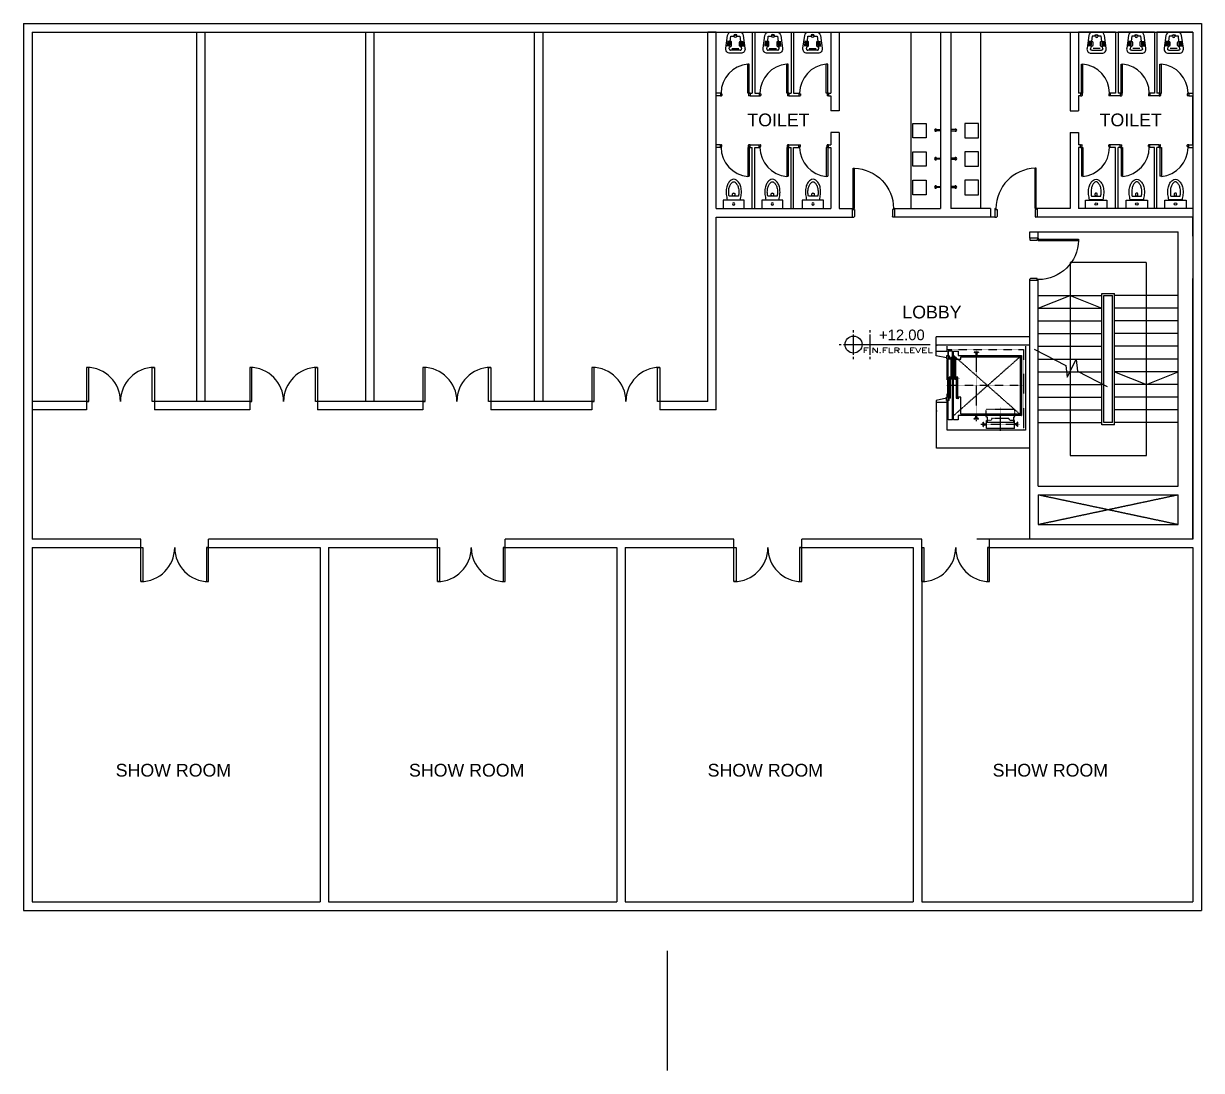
# Model space of a CAD drawing. Header units: millimetres. Extents: x 3124 to 89481, y 1963 to 26804.
# Drawn here: x 3124 to 30924, y 1963 to 26663 of the extents above; entities that cross this region are included whole.
import ezdxf

# ---------------------------------------------------------------- set-up
doc = ezdxf.new("R2010")
doc.units = ezdxf.units.MM
doc.linetypes.add('CENTER', pattern=[2, 1.25, -0.25, 0.25, -0.25])
doc.linetypes.add('HIDDEN', pattern=[0.375, 0.25, -0.125])
for name, color, linetype in [('A-DIM-TEXT', 9, 'Continuous'), ('A-door', 9, 'Continuous'), ('A-FIXTURE', 9, 'Continuous'), ('A-HID', 9, 'HIDDEN'), ('A-INDICATION', 9, 'Continuous'), ('A-LIFT', 9, 'Continuous'), ('A-LIFT HID', 9, 'HIDDEN'), ('A-STAINLESS STL', 9, 'Continuous'), ('A-WALL', 9, 'Continuous'), ('A-WINDOW', 9, 'Continuous'), ('DOOR', 9, 'Continuous'), ('FIXTURE', 9, 'Continuous'), ('INDCTN', 9, 'Continuous'), ('STAIR', 9, 'Continuous'), ('wall 1', 9, 'Continuous')]:
    doc.layers.add(name, color=color, linetype=linetype)
doc.styles.add('ARIAL', font='arial.ttf')
doc.styles.add('ROMANS', font='romans.shx')

# ---------------------------------------------------------------- blocks, each defined once
blk = doc.blocks.new('ARAB')
at = {"layer": 'FIXTURE'}
for p, q in [((0.1, 0.108), (0.215, 0.122)), ((0.215, 0.122), (0.215, 0.122)), ((0.225, 0.122), (0.225, 0.185)), ((0.245, 0.112), (0.245, 0.188)), ((0.245, 0.092), (0.315, 0.092)), ((0.265, 0.112), (0.265, 0.191)), ((0.285, 0.112), (0.285, 0.193)), ((0.305, 0.112), (0.305, 0.196)), ((0.325, 0.122), (0.325, 0.199)), ((0.345, 0.138), (0.396, 0.144)), ((0.345, 0.122), (0.345, 0.138)), ((0.43, 0.114), (0.43, -0.114)), ((0.1, -0.108), (0.1, -0.043)), ((0.215, -0.122), (0.1, -0.108)), ((0.215, -0.122), (0.215, -0.122)), ((0.225, -0.122), (0.225, -0.185)), ((0.245, -0.112), (0.245, -0.188)), ((0.265, -0.112), (0.265, -0.191)), ((0.285, -0.112), (0.285, -0.193)), ((0.305, -0.112), (0.305, -0.196)), ((0.325, -0.122), (0.325, -0.199)), ((0.345, -0.122), (0.345, -0.138)), ((0.396, -0.144), (0.345, -0.138))]:
    blk.add_line(p, q, dxfattribs=at)
blk.add_lwpolyline([(0.08, 0.186), (0.38, 0.226, -0.473285), (0.5, 0.128), (0.5, -0.128, -0.473285), (0.38, -0.226), (0.08, -0.186, -0.357511), (0, -0.088), (0, 0.088, -0.357511)], format="xyb", close=True, dxfattribs=at)
blk.add_lwpolyline([(0.1, 0.043), (0.1, 0.108)], dxfattribs=at)
blk.add_lwpolyline([(0.345, -0.122, 0.414214), (0.315, -0.092), (0.245, -0.092, 0.414214), (0.215, -0.122)], format="xyb", dxfattribs=at)
blk.add_circle((0.1, 0), 0.0273, dxfattribs=at)
for centre, radius, start, end in [((0.1, 0), 0.0429, 90, 270), ((0.245, 0.122), 0.03, 180, 270), ((0.315, 0.122), 0.03, 270, 0), ((-0.184, 0), 0.576, 351.6636, 8.3364), ((0.4, 0.114), 0.03, 360, 96.9112), ((0.4, -0.114), 0.03, 263.0888, 360)]:
    blk.add_arc(centre, radius, start, end, dxfattribs=at)
blk = doc.blocks.new('WC')
at = {"layer": 'FIXTURE'}
for p, q in [((0.147, -0.2), (-0.142, -0.2)), ((-0.142, -0.21), (0.147, -0.21)), ((0.112, -0.294), (-0.107, -0.294))]:
    blk.add_line(p, q, dxfattribs=at)
for points in [[(-0.142, -0.21), (-0.142, -0.2), (-0.251, -0.2), (-0.251, 0), (0.251, 0), (0.251, -0.2), (0.147, -0.2), (0.147, -0.21), (0.159, -0.21, -0.049489), (0.168, -0.27, -0.060974), (0.182, -0.39, -0.060974), (0.168, -0.51, -0.074343), (0.13, -0.602, -0.106943), (0.066, -0.67, -0.152216), (0.002, -0.69, -0.152216), (-0.061, -0.67, -0.106943), (-0.125, -0.602, -0.074343), (-0.163, -0.51, -0.060974), (-0.178, -0.39, -0.060974), (-0.163, -0.27, -0.049489), (-0.154, -0.21)], [(0.002, -0.294, 0.123282), (-0.008, -0.297, 0.105543), (-0.018, -0.305, 0.087415), (-0.024, -0.316, 0.077845), (-0.026, -0.331, 0.077845), (-0.024, -0.346, 0.087415), (-0.018, -0.357, 0.105543), (-0.008, -0.365, 0.123282), (0.002, -0.368, 0.123282), (0.013, -0.365, 0.105543), (0.023, -0.357, 0.087415), (0.029, -0.346, 0.077845), (0.031, -0.331, 0.077845), (0.029, -0.316, 0.087415), (0.023, -0.305, 0.105543), (0.013, -0.297, 0.123282)]]:
    blk.add_lwpolyline(points, format="xyb", close=True, dxfattribs=at)
blk.add_lwpolyline([(-0.107, -0.294, 0.055259), (-0.118, -0.39, 0.060974), (-0.105, -0.496, 0.074343), (-0.073, -0.571, 0.106943), (-0.027, -0.621, 0.152216), (0.002, -0.63, 0.152216), (0.032, -0.621, 0.106943), (0.078, -0.571, 0.074343), (0.109, -0.496, 0.060974), (0.122, -0.39, 0.055259), (0.112, -0.294, 0.018936)], format="xyb", dxfattribs=at)
blk.add_circle((0, -0.108), 0.0295, dxfattribs=at)
blk = doc.blocks.new('D100-20')
at = {"layer": 'DOOR'}
for p, q in [((-0.05, 0), (-0.05, 0.95)), ((-0.025, 0.95), (-0.05, 0.95)), ((-0.025, 0), (-0.025, 0.95)), ((-1, 0), (-0.975, 0)), ((-1, 0), (-1, -0.2)), ((-0.975, 0), (-0.975, -0.025)), ((-0.025, 0), (-0.05, 0)), ((0, 0), (-0.025, 0)), ((-0.025, 0), (-0.025, -0.025)), ((0, 0), (0, -0.2)), ((-1, -0.2), (-0.963, -0.2)), ((-0.975, -0.025), (-0.95, -0.025)), ((-0.95, -0.025), (-0.95, -0.187)), ((-0.025, -0.025), (-0.05, -0.025)), ((-0.05, -0.025), (-0.05, -0.187)), ((0, -0.2), (-0.038, -0.2))]:
    blk.add_line(p, q, dxfattribs=at)
for centre, radius, start, end in [((-0.025, 0), 0.95, 91.508, 180), ((-0.963, -0.187), 0.0125, 270, 360), ((-0.038, -0.187), 0.0125, 180, 270)]:
    blk.add_arc(centre, radius, start, end, dxfattribs=at)
blk = doc.blocks.new('MITSUBISHI P11 2S 900')
at = {"layer": 'A-LIFT', "linetype": 'CENTER', "ltscale": 0.1}
for p, q in [((-813.75, 795), (-813.75, 1715)), ((100, 1785), (100, -25)), ((-965, 1255), (-415, 1255)), ((-740, 690), (940, 690)), ((275, 300), (275, -5))]:
    blk.add_line(p, q, dxfattribs=at)
at = {"layer": 'A-LIFT'}
for p, q in [((-915, 1585), (-915, 925)), ((-915, 1585), (-727.5, 1585)), ((-863.75, 1665), (-763.75, 1665)), ((-863.75, 1665), (-863.75, 1655)), ((-863.75, 1655), (-763.75, 1655)), ((-848.75, 1655), (-848.75, 1645)), ((-848.75, 1645), (-778.75, 1645)), ((-826.25, 1640), (-801.25, 1640)), ((-826.25, 1640), (-826.25, 1600)), ((-826.25, 1600), (-801.25, 1600)), ((-821.25, 1645), (-821.25, 1640)), ((-821.25, 1600), (-821.25, 1595)), ((-821.25, 1595), (-806.25, 1595)), ((-806.25, 1645), (-806.25, 1640)), ((-806.25, 1600), (-806.25, 1595)), ((-801.25, 1640), (-801.25, 1600)), ((-778.75, 1655), (-778.75, 1645)), ((-763.75, 1665), (-763.75, 1655)), ((-727.5, 1585), (-727.5, 1570)), ((-915, 925), (-727.5, 925)), ((-863.75, 855), (-763.75, 855)), ((-863.75, 845), (-863.75, 855)), ((-863.75, 845), (-763.75, 845)), ((-848.75, 865), (-778.75, 865)), ((-848.75, 855), (-848.75, 865)), ((-826.25, 910), (-801.25, 910)), ((-826.25, 870), (-826.25, 910)), ((-826.25, 870), (-801.25, 870)), ((-821.25, 915), (-806.25, 915)), ((-821.25, 910), (-821.25, 915)), ((-821.25, 865), (-821.25, 870)), ((-806.25, 910), (-806.25, 915)), ((-806.25, 865), (-806.25, 870)), ((-801.25, 870), (-801.25, 910)), ((-778.75, 855), (-778.75, 865)), ((-763.75, 845), (-763.75, 855)), ((-727.5, 925), (-727.5, 940)), ((-690, 740), (-690, 640)), ((-690, 740), (-680, 740)), ((-690, 640), (-680, 640)), ((-680, 740), (-680, 640)), ((-680, 725), (-670, 725)), ((-680, 655), (-670, 655)), ((-670, 725), (-670, 655)), ((-670, 697.5), (-665, 697.5)), ((-670, 682.5), (-665, 682.5)), ((-665, 702.5), (-665, 677.5)), ((-665, 702.5), (-625, 702.5)), ((-665, 677.5), (-625, 677.5)), ((-625, 702.5), (-625, 677.5)), ((-625, 697.5), (-620, 697.5)), ((-625, 682.5), (-620, 682.5)), ((-620, 697.5), (-620, 682.5)), ((820, 697.5), (820, 682.5)), ((825, 697.5), (820, 697.5)), ((825, 682.5), (820, 682.5)), ((825, 702.5), (825, 677.5)), ((865, 702.5), (825, 702.5)), ((865, 677.5), (825, 677.5)), ((865, 702.5), (865, 677.5)), ((870, 697.5), (865, 697.5)), ((870, 682.5), (865, 682.5)), ((870, 725), (870, 655)), ((880, 725), (870, 725)), ((880, 655), (870, 655)), ((880, 740), (880, 640)), ((890, 740), (880, 740)), ((890, 640), (880, 640)), ((890, 740), (890, 640)), ((-175, 320), (-175, 260)), ((-610, 260), (-710, 260)), ((-710, 260), (-710, 150)), ((-710, 150), (910, 150)), ((-710, 125), (910, 125)), ((-710, 125), (-710, 25)), ((-710, 25), (-250, 25)), ((-250, 45), (-250, -15)), ((-250, 45), (300, 45)), ((-175, 260), (-210, 260)), ((-210, 260), (-210, 250)), ((-210, 250), (-200, 250)), ((-200, 80), (-200, 45)), ((-200, 80), (300, 80)), ((-175, 45), (-175, -15)), ((-175, 25), (725, 25)), ((250, 125), (250, 90)), ((250, 90), (750, 90)), ((300, 80), (300, 45)), ((725, 215), (760, 215)), ((725, 80), (760, 80)), ((725, 80), (725, -15)), ((800, 45), (725, 45)), ((750, 125), (750, 90)), ((760, 150), (760, 215)), ((760, 125), (760, 80)), ((800, 45), (800, -15)), ((910, 25), (800, 25)), ((910, 260), (810, 260)), ((910, 150), (910, 260)), ((910, 125), (910, 25)), ((-250, -15), (-175, -15)), ((800, -15), (725, -15))]:
    blk.add_line(p, q, dxfattribs=at)
at = {"layer": 'A-LIFT', "linetype": 'CENTER', "ltscale": 0.1}
blk.add_lwpolyline([(-950, 0), (950, 0), (950, 1800), (-950, 1800)], close=True, dxfattribs=at)
at = {"layer": 'A-LIFT'}
for points in [[(810, 260), (810, 1755), (-610, 1755), (-610, 260)], [(725, 215), (725, 320), (775, 320), (775, 1720), (-575, 1720), (-575, 320), (-175, 320)], [(-610, 915), (-632.5, 915), (-632.5, 925), (-642.5, 925), (-642.5, 940), (-642.5, 940), (-762.5, 940), (-762.5, 1570), (-642.5, 1570), (-642.5, 1585), (-632.5, 1585), (-632.5, 1595), (-610, 1595)], [(-200, -15), (-250, -260), (-500, -260), (-500, -240)], [(750, -15), (800, -260), (1050, -260), (1050, -240)]]:
    blk.add_lwpolyline(points, dxfattribs=at)
for points in [[(-247, 42), (-178, 42), (-178, -12), (-247, -12)], [(-200, 250), (300, 250), (300, 215), (-200, 215), (-200, 250)], [(250, 205), (750, 205), (750, 170), (250, 170), (250, 205)], [(728, 42), (797, 42), (797, -12), (728, -12)]]:
    blk.add_lwpolyline(points, close=True, dxfattribs=at)
at = {"layer": 'A-LIFT HID', "ltscale": 0.3}
for p, q in [((810, 150), (-610, 1755)), ((-610, 150), (810, 1755))]:
    blk.add_line(p, q, dxfattribs=at)
at = {"layer": 'A-LIFT HID', "ltscale": 0.25}
for points in [[(-727.5, 1570), (-727.5, 1480), (-712.5, 1480), (-712.5, 1465), (-677.5, 1465), (-677.5, 1045), (-712.5, 1045), (-712.5, 1030), (-727.5, 1030), (-727.5, 940)], [(-610, 1595), (-475, 1595), (-475, 1585), (-465, 1585), (-465, 925), (-475, 925), (-475, 915), (-610, 915)]]:
    blk.add_lwpolyline(points, dxfattribs=at)

msp = doc.modelspace()

# ---------------------------------------------------------------- linework, layer by layer
at = {"layer": 'A-door'}
for p, q in [((7212, 17750), (7212, 26463)), ((7412, 17750), (7412, 26463)), ((11199, 17750), (11199, 26463)), ((11399, 17750), (11399, 26463)), ((15187, 17750), (15187, 26463)), ((15387, 17750), (15387, 26463)), ((19274, 17750), (19274, 26463)), ((26874, 19273), (24664, 19273)), ((24664, 19073), (24664, 19273)), ((26874, 19073), (24664, 19073)), ((4662, 17750), (3324, 17750)), ((4612, 17550), (3324, 17550)), ((4612, 17750), (4612, 17550)), ((5412, 17752), (5412, 17752)), ((8462, 17750), (6162, 17750)), ((6212, 17750), (6212, 17550)), ((8462, 17550), (6212, 17550)), ((8512, 17750), (7412, 17750)), ((8462, 17750), (8462, 17550)), ((9262, 17752), (9262, 17752)), ((12551, 17750), (10012, 17750)), ((10062, 17750), (10062, 17550)), ((12551, 17550), (10062, 17550)), ((12601, 17750), (11399, 17750)), ((12551, 17750), (12551, 17550)), ((13351, 17752), (13351, 17752)), ((15187, 17750), (14101, 17750)), ((16590, 17750), (14151, 17750)), ((14151, 17750), (14151, 17550)), ((16540, 17550), (14151, 17550)), ((16540, 17750), (16540, 17550)), ((17340, 17752), (17340, 17752)), ((19274, 17750), (18090, 17750)), ((18140, 17750), (18140, 17550)), ((19474, 17550), (18140, 17550))]:
    msp.add_line(p, q, dxfattribs=at)
for points in [[(4612, 17750), (4662, 17750), (4662, 18550), (4612, 18550)], [(6212, 17750), (6162, 17750), (6162, 18550), (6212, 18550)], [(8462, 17750), (8512, 17750), (8512, 18550), (8462, 18550)], [(10062, 17750), (10012, 17750), (10012, 18550), (10062, 18550)], [(12551, 17750), (12601, 17750), (12601, 18550), (12551, 18550)], [(14151, 17750), (14101, 17750), (14101, 18550), (14151, 18550)], [(16540, 17750), (16590, 17750), (16590, 18550), (16540, 18550)], [(18140, 17750), (18090, 17750), (18090, 18550), (18140, 18550)], [(5891, 14298), (5941, 14298), (5941, 13498), (5891, 13498)], [(7491, 14298), (7441, 14298), (7441, 13498), (7491, 13498)], [(12891, 14298), (12941, 14298), (12941, 13498), (12891, 13498)], [(14491, 14298), (14441, 14298), (14441, 13498), (14491, 13498)], [(19891, 14298), (19941, 14298), (19941, 13498), (19891, 13498)], [(21491, 14298), (21441, 14298), (21441, 13498), (21491, 13498)], [(24324, 14298), (24374, 14298), (24374, 13498), (24324, 13498)], [(25924, 14298), (25874, 14298), (25874, 13498), (25924, 13498)]]:
    msp.add_lwpolyline(points, close=True, dxfattribs=at)
for centre, start, end in [((4612, 17750), 0, 90), ((6212, 17750), 90, 180), ((8462, 17750), 0, 90), ((10062, 17750), 90, 180), ((12551, 17750), 0, 90), ((14151, 17750), 90, 180), ((16540, 17750), 0, 90), ((18140, 17750), 90, 180), ((5891, 14298), 270, 0), ((7491, 14298), 180, 270), ((12891, 14298), 270, 359.8395), ((14491, 14298), 180, 270), ((19891, 14298), 270, 0), ((21491, 14298), 180, 270), ((24324, 14298), 270, 0), ((25924, 14298), 180, 270)]:
    msp.add_arc(centre, 800, start, end, dxfattribs=at)
at = {"layer": 'A-FIXTURE'}
for p, q in [((24062, 26457), (24062, 22298)), ((25709, 26457), (25709, 22298)), ((24655, 24161), (24762, 24161)), ((24762, 24133), (24655, 24133)), ((25115, 24161), (25009, 24161)), ((25009, 24133), (25115, 24133)), ((24655, 23490), (24762, 23490)), ((24655, 23490), (24762, 23490)), ((24655, 23490), (24762, 23490)), ((24762, 23462), (24655, 23462)), ((24762, 23462), (24655, 23462)), ((24762, 23462), (24655, 23462)), ((25115, 23490), (25009, 23490)), ((25115, 23490), (25009, 23490)), ((25115, 23490), (25009, 23490)), ((25009, 23462), (25115, 23462)), ((25009, 23462), (25115, 23462)), ((25009, 23462), (25115, 23462)), ((24655, 22820), (24762, 22820)), ((25115, 22820), (25009, 22820)), ((24762, 22792), (24655, 22792)), ((25009, 22792), (25115, 22792))]:
    msp.add_line(p, q, dxfattribs=at)
for points in [[(24111, 23966), (24111, 24309), (24427, 24309), (24427, 23966)], [(25659, 23966), (25659, 24309), (25343, 24309), (25343, 23966)], [(24111, 23296), (24111, 23639), (24427, 23639), (24427, 23296)], [(24111, 23296), (24111, 23639), (24427, 23639), (24427, 23296)], [(24111, 23296), (24111, 23639), (24427, 23639), (24427, 23296)], [(25659, 23296), (25659, 23639), (25343, 23639), (25343, 23296)], [(25659, 23296), (25659, 23639), (25343, 23639), (25343, 23296)], [(25659, 23296), (25659, 23639), (25343, 23639), (25343, 23296)], [(24111, 22625), (24111, 22969), (24427, 22969), (24427, 22625)], [(25659, 22625), (25659, 22969), (25343, 22969), (25343, 22625)]]:
    msp.add_lwpolyline(points, close=True, dxfattribs=at)
for centre, radius, start, end in [((24650, 24147), 27.2, 30.7586, 329.2414), ((24650, 24147), 15, 68.5217, 291.4783), ((25121, 24147), 27.2, 210.7586, 149.2414), ((25121, 24147), 15, 248.5217, 111.4783), ((24650, 23476), 27.2, 30.7586, 329.2414), ((24650, 23476), 27.2, 30.7586, 329.2414), ((24650, 23476), 27.2, 30.7586, 329.2414), ((24650, 23476), 15, 68.5217, 291.4783), ((24650, 23476), 15, 68.5217, 291.4783), ((24650, 23476), 15, 68.5217, 291.4783), ((25121, 23476), 27.2, 210.7586, 149.2414), ((25121, 23476), 27.2, 210.7586, 149.2414), ((25121, 23476), 27.2, 210.7586, 149.2414), ((25121, 23476), 15, 248.5217, 111.4783), ((25121, 23476), 15, 248.5217, 111.4783), ((25121, 23476), 15, 248.5217, 111.4783), ((24650, 22806), 27.2, 30.7586, 329.2414), ((24650, 22806), 15, 68.5217, 291.4783), ((25121, 22806), 27.2, 210.7586, 149.2414), ((25121, 22806), 15, 248.5217, 111.4783)]:
    msp.add_arc(centre, radius, start, end, dxfattribs=at)
at = {"layer": 'A-HID'}
for p, q in [((27074, 15548), (30374, 14848)), ((27074, 14848), (30374, 15548))]:
    msp.add_line(p, q, dxfattribs=at)
at = {"layer": 'A-INDICATION'}
msp.add_lwpolyline([(29624, 21014, 0.414214), (29615, 21023), (27833, 21023, 0.414214), (27824, 21014), (27824, 16482, 0.414214), (27833, 16473), (29624, 16473)], format="xyb", close=True, dxfattribs=at)
for points in [[(27074, 19948), (27824, 20248), (28574, 19948)], [(26976, 18979), (27724, 18598), (27752, 18317), (27968, 18741), (27997, 18459), (28697, 18104)], [(28874, 18448), (29624, 18148), (30374, 18448)]]:
    msp.add_lwpolyline(points, dxfattribs=at)
at = {"layer": 'A-STAINLESS STL'}
for p, q in [((22374, 24096), (22174, 24096)), ((27822, 24096), (28022, 24096))]:
    msp.add_line(p, q, dxfattribs=at)
at = {"layer": 'A-WALL'}
for p, q in [((3124, 26663), (30924, 26663)), ((3124, 26663), (3124, 5740)), ((3324, 26463), (30724, 26463)), ((3324, 26463), (3324, 14498)), ((19474, 26463), (20321, 26463)), ((20381, 26463), (21238, 26463)), ((21298, 26463), (22174, 26463)), ((22374, 26463), (30724, 26463)), ((28898, 26463), (28022, 26463)), ((29815, 26463), (28958, 26463)), ((30724, 26463), (29875, 26463)), ((30724, 26463), (30724, 14498)), ((30924, 26663), (30924, 5740)), ((30724, 14498), (30724, 20645)), ((5891, 14298), (5891, 14498)), ((7491, 14298), (7491, 14498)), ((12891, 14298), (12891, 14498)), ((14491, 14298), (14491, 14498)), ((19891, 14298), (19891, 14498)), ((21491, 14298), (21491, 14498)), ((24324, 14298), (24324, 14498)), ((25924, 14298), (25924, 14498)), ((3324, 14298), (5941, 14298)), ((3324, 14298), (3324, 5940)), ((7441, 14298), (10124, 14298)), ((10124, 14298), (10124, 5940)), ((10324, 14298), (10324, 5940)), ((10324, 14298), (12941, 14298)), ((14441, 14298), (17124, 14298)), ((17124, 14298), (17124, 5940)), ((17324, 14298), (19941, 14298)), ((17324, 14298), (17324, 5940)), ((21441, 14298), (24124, 14298)), ((24124, 14298), (24124, 5940)), ((24324, 14298), (24374, 14298)), ((24324, 14298), (24324, 5940)), ((25874, 14298), (30724, 14298)), ((30724, 14298), (30724, 5940))]:
    msp.add_line(p, q, dxfattribs=at)
at = {"layer": 'A-WINDOW'}
for p, q in [((3324, 5940), (10124, 5940)), ((10324, 5940), (17124, 5940)), ((17324, 5940), (24124, 5940)), ((24324, 5940), (30724, 5940)), ((3124, 5740), (30924, 5740))]:
    msp.add_line(p, q, dxfattribs=at)
at = {"layer": 'DOOR'}
for p, q in [((20218, 25020), (20218, 25703)), ((20218, 25020), (20218, 25703)), ((20253, 25703), (20218, 25703)), ((20253, 25703), (20218, 25703)), ((20253, 25020), (20253, 25703)), ((20253, 25020), (20253, 25703)), ((21135, 25020), (21135, 25703)), ((21170, 25703), (21135, 25703)), ((21135, 25020), (21135, 25703)), ((21170, 25703), (21135, 25703)), ((21170, 25020), (21170, 25703)), ((21170, 25020), (21170, 25703)), ((22071, 25020), (22071, 25703)), ((22071, 25020), (22071, 25703)), ((22106, 25703), (22071, 25703)), ((22106, 25703), (22071, 25703)), ((22106, 25020), (22106, 25703)), ((22106, 25020), (22106, 25703)), ((28090, 25020), (28090, 25703)), ((28090, 25020), (28090, 25703)), ((28090, 25703), (28125, 25703)), ((28090, 25703), (28125, 25703)), ((28125, 25020), (28125, 25703)), ((28125, 25020), (28125, 25703)), ((29026, 25020), (29026, 25703)), ((29026, 25703), (29061, 25703)), ((29026, 25020), (29026, 25703)), ((29026, 25703), (29061, 25703)), ((29061, 25020), (29061, 25703)), ((29061, 25020), (29061, 25703)), ((29943, 25020), (29943, 25703)), ((29943, 25020), (29943, 25703)), ((29943, 25703), (29978, 25703)), ((29943, 25703), (29978, 25703)), ((29978, 25020), (29978, 25703)), ((29978, 25020), (29978, 25703)), ((19571, 25020), (19588, 25020)), ((19571, 25020), (19588, 25020)), ((19588, 25020), (19588, 25003)), ((19588, 25020), (19588, 25003)), ((20253, 25020), (20218, 25020)), ((20253, 25020), (20218, 25020)), ((20271, 25020), (20253, 25020)), ((20253, 25020), (20253, 25003)), ((20271, 25020), (20253, 25020)), ((20253, 25020), (20253, 25003)), ((20487, 25020), (20505, 25020)), ((20487, 25020), (20487, 24960)), ((20487, 25020), (20505, 25020)), ((20487, 25020), (20487, 24960)), ((20505, 25020), (20505, 25003)), ((20505, 25020), (20505, 25003)), ((21170, 25020), (21135, 25020)), ((21170, 25020), (21135, 25020)), ((21187, 25020), (21170, 25020)), ((21170, 25020), (21170, 25003)), ((21187, 25020), (21170, 25020)), ((21170, 25020), (21170, 25003)), ((21187, 25020), (21187, 24960)), ((21187, 25020), (21187, 24960)), ((21424, 25020), (21441, 25020)), ((21424, 25020), (21441, 25020)), ((21441, 25020), (21441, 25003)), ((21441, 25020), (21441, 25003)), ((22106, 25020), (22071, 25020)), ((22106, 25020), (22071, 25020)), ((22124, 25020), (22106, 25020)), ((22106, 25020), (22106, 25003)), ((22124, 25020), (22106, 25020)), ((22106, 25020), (22106, 25003)), ((28072, 25020), (28090, 25020)), ((28072, 25020), (28090, 25020)), ((28090, 25020), (28090, 25003)), ((28090, 25020), (28125, 25020)), ((28090, 25020), (28090, 25003)), ((28090, 25020), (28125, 25020)), ((28772, 25020), (28755, 25020)), ((28755, 25020), (28755, 25003)), ((28772, 25020), (28755, 25020)), ((28755, 25020), (28755, 25003)), ((29009, 25020), (29026, 25020)), ((29009, 25020), (29009, 24960)), ((29009, 25020), (29026, 25020)), ((29009, 25020), (29009, 24960)), ((29026, 25020), (29026, 25003)), ((29026, 25020), (29061, 25020)), ((29026, 25020), (29026, 25003)), ((29026, 25020), (29061, 25020)), ((29709, 25020), (29691, 25020)), ((29691, 25020), (29691, 25003)), ((29709, 25020), (29691, 25020)), ((29691, 25020), (29691, 25003)), ((29709, 25020), (29709, 24960)), ((29709, 25020), (29709, 24960)), ((29926, 25020), (29943, 25020)), ((29926, 25020), (29943, 25020)), ((29943, 25020), (29943, 25003)), ((29943, 25020), (29978, 25020)), ((29943, 25020), (29943, 25003)), ((29943, 25020), (29978, 25020)), ((30626, 25020), (30608, 25020)), ((30608, 25020), (30608, 25003)), ((30626, 25020), (30608, 25020)), ((30608, 25020), (30608, 25003)), ((19571, 24960), (19597, 24960)), ((19571, 24960), (19597, 24960)), ((19588, 25003), (19606, 25003)), ((19588, 25003), (19606, 25003)), ((19606, 25003), (19606, 24969)), ((19606, 25003), (19606, 24969)), ((20253, 25003), (20236, 25003)), ((20236, 25003), (20236, 24969)), ((20253, 25003), (20236, 25003)), ((20236, 25003), (20236, 24969)), ((20271, 24960), (20244, 24960)), ((20271, 24960), (20244, 24960)), ((20487, 24960), (20513, 24960)), ((20487, 24960), (20513, 24960)), ((20505, 25003), (20522, 25003)), ((20505, 25003), (20522, 25003)), ((20522, 25003), (20522, 24969)), ((20522, 25003), (20522, 24969)), ((21170, 25003), (21152, 25003)), ((21152, 25003), (21152, 24969)), ((21170, 25003), (21152, 25003)), ((21152, 25003), (21152, 24969)), ((21187, 24960), (21161, 24960)), ((21187, 24960), (21161, 24960)), ((21424, 24960), (21450, 24960)), ((21424, 24960), (21450, 24960)), ((21441, 25003), (21459, 25003)), ((21441, 25003), (21459, 25003)), ((21459, 25003), (21459, 24969)), ((21459, 25003), (21459, 24969)), ((22106, 25003), (22089, 25003)), ((22089, 25003), (22089, 24969)), ((22106, 25003), (22089, 25003)), ((22089, 25003), (22089, 24969)), ((22124, 24960), (22098, 24960)), ((22124, 24960), (22098, 24960)), ((28072, 24960), (28099, 24960)), ((28072, 24960), (28099, 24960)), ((28090, 25003), (28107, 25003)), ((28090, 25003), (28107, 25003)), ((28107, 25003), (28107, 24969)), ((28107, 25003), (28107, 24969)), ((28737, 25003), (28737, 24969)), ((28755, 25003), (28737, 25003)), ((28737, 25003), (28737, 24969)), ((28755, 25003), (28737, 25003)), ((28772, 24960), (28746, 24960)), ((28772, 24960), (28746, 24960)), ((29009, 24960), (29035, 24960)), ((29009, 24960), (29035, 24960)), ((29026, 25003), (29044, 25003)), ((29026, 25003), (29044, 25003)), ((29044, 25003), (29044, 24969)), ((29044, 25003), (29044, 24969)), ((29674, 25003), (29674, 24969)), ((29691, 25003), (29674, 25003)), ((29674, 25003), (29674, 24969)), ((29691, 25003), (29674, 25003)), ((29709, 24960), (29683, 24960)), ((29709, 24960), (29683, 24960)), ((29926, 24960), (29952, 24960)), ((29926, 24960), (29952, 24960)), ((29943, 25003), (29961, 25003)), ((29943, 25003), (29961, 25003)), ((29961, 25003), (29961, 24969)), ((29961, 25003), (29961, 24969)), ((30591, 25003), (30591, 24969)), ((30608, 25003), (30591, 25003)), ((30591, 25003), (30591, 24969)), ((30608, 25003), (30591, 25003)), ((30626, 24960), (30599, 24960)), ((30626, 24960), (30599, 24960)), ((19571, 23801), (19597, 23801)), ((19571, 23801), (19597, 23801)), ((19571, 23741), (19588, 23741)), ((19571, 23741), (19588, 23741)), ((19588, 23741), (19588, 23759)), ((19588, 23759), (19606, 23759)), ((19588, 23741), (19588, 23759)), ((19588, 23759), (19606, 23759)), ((19606, 23759), (19606, 23792)), ((19606, 23759), (19606, 23792)), ((20218, 23741), (20218, 23059)), ((20253, 23741), (20218, 23741)), ((20218, 23741), (20218, 23059)), ((20253, 23741), (20218, 23741)), ((20236, 23759), (20236, 23792)), ((20236, 23759), (20236, 23792)), ((20253, 23759), (20236, 23759)), ((20253, 23759), (20236, 23759)), ((20271, 23801), (20244, 23801)), ((20271, 23801), (20244, 23801)), ((20253, 23741), (20253, 23759)), ((20253, 23741), (20253, 23759)), ((20253, 23741), (20253, 23059)), ((20271, 23741), (20253, 23741)), ((20253, 23741), (20253, 23059)), ((20271, 23741), (20253, 23741)), ((20487, 23801), (20513, 23801)), ((20487, 23801), (20513, 23801)), ((20487, 23741), (20505, 23741)), ((20487, 23741), (20505, 23741)), ((20505, 23741), (20505, 23759)), ((20505, 23759), (20522, 23759)), ((20505, 23741), (20505, 23759)), ((20505, 23759), (20522, 23759)), ((20522, 23759), (20522, 23792)), ((20522, 23759), (20522, 23792)), ((21135, 23741), (21135, 23059)), ((21170, 23741), (21135, 23741)), ((21135, 23741), (21135, 23059)), ((21170, 23741), (21135, 23741)), ((21152, 23759), (21152, 23792)), ((21152, 23759), (21152, 23792)), ((21170, 23759), (21152, 23759)), ((21170, 23759), (21152, 23759)), ((21187, 23801), (21161, 23801)), ((21187, 23801), (21161, 23801)), ((21170, 23741), (21170, 23759)), ((21170, 23741), (21170, 23759)), ((21170, 23741), (21170, 23059)), ((21187, 23741), (21170, 23741)), ((21170, 23741), (21170, 23059)), ((21187, 23741), (21170, 23741)), ((21424, 23801), (21450, 23801)), ((21424, 23801), (21450, 23801)), ((21424, 23741), (21441, 23741)), ((21424, 23741), (21441, 23741)), ((21441, 23741), (21441, 23759)), ((21441, 23759), (21459, 23759)), ((21441, 23741), (21441, 23759)), ((21441, 23759), (21459, 23759)), ((21459, 23759), (21459, 23792)), ((21459, 23759), (21459, 23792)), ((22071, 23741), (22071, 23059)), ((22106, 23741), (22071, 23741)), ((22071, 23741), (22071, 23059)), ((22106, 23741), (22071, 23741)), ((22089, 23759), (22089, 23792)), ((22089, 23759), (22089, 23792)), ((22106, 23759), (22089, 23759)), ((22106, 23759), (22089, 23759)), ((22124, 23801), (22098, 23801)), ((22124, 23801), (22098, 23801)), ((22106, 23741), (22106, 23759)), ((22106, 23741), (22106, 23759)), ((22106, 23741), (22106, 23059)), ((22124, 23741), (22106, 23741)), ((22106, 23741), (22106, 23059)), ((22124, 23741), (22106, 23741)), ((28072, 23801), (28099, 23801)), ((28072, 23801), (28099, 23801)), ((28072, 23741), (28090, 23741)), ((28072, 23741), (28090, 23741)), ((28090, 23741), (28090, 23759)), ((28090, 23759), (28107, 23759)), ((28090, 23741), (28090, 23759)), ((28090, 23759), (28107, 23759)), ((28090, 23741), (28090, 23059)), ((28090, 23741), (28125, 23741)), ((28090, 23741), (28090, 23059)), ((28090, 23741), (28125, 23741)), ((28107, 23759), (28107, 23792)), ((28107, 23759), (28107, 23792)), ((28125, 23741), (28125, 23059)), ((28125, 23741), (28125, 23059)), ((28737, 23759), (28737, 23792)), ((28737, 23759), (28737, 23792)), ((28755, 23759), (28737, 23759)), ((28755, 23759), (28737, 23759)), ((28772, 23801), (28746, 23801)), ((28772, 23801), (28746, 23801)), ((28755, 23741), (28755, 23759)), ((28755, 23741), (28755, 23759)), ((28772, 23741), (28755, 23741)), ((28772, 23741), (28755, 23741)), ((29009, 23801), (29035, 23801)), ((29009, 23801), (29035, 23801)), ((29009, 23741), (29026, 23741)), ((29009, 23741), (29026, 23741)), ((29026, 23741), (29026, 23759)), ((29026, 23759), (29044, 23759)), ((29026, 23741), (29026, 23759)), ((29026, 23759), (29044, 23759)), ((29026, 23741), (29026, 23059)), ((29026, 23741), (29061, 23741)), ((29026, 23741), (29026, 23059)), ((29026, 23741), (29061, 23741)), ((29044, 23759), (29044, 23792)), ((29044, 23759), (29044, 23792)), ((29061, 23741), (29061, 23059)), ((29061, 23741), (29061, 23059)), ((29674, 23759), (29674, 23792)), ((29674, 23759), (29674, 23792)), ((29691, 23759), (29674, 23759)), ((29691, 23759), (29674, 23759)), ((29709, 23801), (29683, 23801)), ((29709, 23801), (29683, 23801)), ((29691, 23741), (29691, 23759)), ((29691, 23741), (29691, 23759)), ((29709, 23741), (29691, 23741)), ((29709, 23741), (29691, 23741)), ((29926, 23801), (29952, 23801)), ((29926, 23801), (29952, 23801)), ((29926, 23741), (29943, 23741)), ((29926, 23741), (29943, 23741)), ((29943, 23741), (29943, 23759)), ((29943, 23759), (29961, 23759)), ((29943, 23741), (29943, 23759)), ((29943, 23759), (29961, 23759)), ((29943, 23741), (29943, 23059)), ((29943, 23741), (29978, 23741)), ((29943, 23741), (29943, 23059)), ((29943, 23741), (29978, 23741)), ((29961, 23759), (29961, 23792)), ((29961, 23759), (29961, 23792)), ((29978, 23741), (29978, 23059)), ((29978, 23741), (29978, 23059)), ((30591, 23759), (30591, 23792)), ((30591, 23759), (30591, 23792)), ((30608, 23759), (30591, 23759)), ((30608, 23759), (30591, 23759)), ((30626, 23801), (30599, 23801)), ((30626, 23801), (30599, 23801)), ((30608, 23741), (30608, 23759)), ((30608, 23741), (30608, 23759)), ((30626, 23741), (30608, 23741)), ((30626, 23741), (30608, 23741)), ((20218, 23059), (20253, 23059)), ((21135, 23059), (21170, 23059)), ((22071, 23059), (22106, 23059)), ((28125, 23059), (28090, 23059)), ((29061, 23059), (29026, 23059)), ((29978, 23059), (29943, 23059))]:
    msp.add_line(p, q, dxfattribs=at)
for centre, radius, start, end in [((20274, 25019), 686, 94.6732, 179.8893), ((21191, 25019), 686, 94.6732, 179.8893), ((22127, 25019), 686, 94.6732, 179.8893), ((28069, 25019), 686, 0.1107, 85.3268), ((29006, 25019), 686, 0.1107, 85.3268), ((29922, 25019), 686, 0.1107, 85.3268), ((19597, 24969), 8.75, 270, 0), ((19597, 24969), 8.75, 270, 0), ((20244, 24969), 8.75, 180, 270), ((20244, 24969), 8.75, 180, 270), ((20513, 24969), 8.75, 270, 0), ((20513, 24969), 8.75, 270, 0), ((21161, 24969), 8.75, 180, 270), ((21161, 24969), 8.75, 180, 270), ((21450, 24969), 8.75, 270, 0), ((21450, 24969), 8.75, 270, 0), ((22098, 24969), 8.75, 180, 270), ((22098, 24969), 8.75, 180, 270), ((28099, 24969), 8.75, 270, 0), ((28099, 24969), 8.75, 270, 0), ((28746, 24969), 8.75, 180, 270), ((28746, 24969), 8.75, 180, 270), ((29035, 24969), 8.75, 270, 0), ((29035, 24969), 8.75, 270, 0), ((29683, 24969), 8.75, 180, 270), ((29683, 24969), 8.75, 180, 270), ((29952, 24969), 8.75, 270, 0), ((29952, 24969), 8.75, 270, 0), ((30599, 24969), 8.75, 180, 270), ((30599, 24969), 8.75, 180, 270), ((20274, 23742), 686, 180.1107, 265.3268), ((19597, 23792), 8.75, 0, 90), ((19597, 23792), 8.75, 0, 90), ((20244, 23792), 8.75, 90, 180), ((20244, 23792), 8.75, 90, 180), ((21191, 23742), 686, 180.1107, 265.3268), ((20513, 23792), 8.75, 0, 90), ((20513, 23792), 8.75, 0, 90), ((21161, 23792), 8.75, 90, 180), ((21161, 23792), 8.75, 90, 180), ((22127, 23742), 686, 180.1107, 265.3268), ((21450, 23792), 8.75, 0, 90), ((21450, 23792), 8.75, 0, 90), ((22098, 23792), 8.75, 90, 180), ((22098, 23792), 8.75, 90, 180), ((28099, 23792), 8.75, 0, 90), ((28099, 23792), 8.75, 0, 90), ((28069, 23742), 686, 274.6732, 359.8893), ((28746, 23792), 8.75, 90, 180), ((28746, 23792), 8.75, 90, 180), ((29035, 23792), 8.75, 0, 90), ((29035, 23792), 8.75, 0, 90), ((29006, 23742), 686, 274.6732, 359.8893), ((29683, 23792), 8.75, 90, 180), ((29683, 23792), 8.75, 90, 180), ((29952, 23792), 8.75, 0, 90), ((29952, 23792), 8.75, 0, 90), ((29922, 23742), 686, 274.6732, 359.8893), ((30599, 23792), 8.75, 90, 180), ((30599, 23792), 8.75, 90, 180)]:
    msp.add_arc(centre, radius, start, end, dxfattribs=at)
at = {"layer": 'INDCTN', "color": 12}
for p, q in [((22713, 19378), (22713, 19428)), ((22713, 18848), (22713, 19328)), ((23106, 19378), (23106, 19428)), ((23106, 18848), (23106, 19328)), ((22373, 19088), (22423, 19088)), ((22373, 19088), (22423, 19088)), ((22473, 19088), (24519, 19088)), ((22713, 18748), (22713, 18798)), ((23106, 18748), (23106, 18798)), ((18320, 1963), (18320, 4787))]:
    msp.add_line(p, q, dxfattribs=at)
msp.add_circle((22713, 19088), 200, dxfattribs=at)
msp.add_circle((22713, 19088), 200, dxfattribs=at)
at = {"layer": 'STAIR'}
for p, q in [((28574, 17198), (28574, 20298)), ((28574, 20298), (28874, 20298)), ((28874, 17198), (28874, 20298)), ((27074, 20248), (28574, 20248)), ((28624, 17248), (28624, 20248)), ((28624, 20248), (28824, 20248)), ((28824, 17248), (28824, 20248)), ((30374, 20248), (28874, 20248)), ((27074, 19948), (28574, 19948)), ((30374, 19948), (28874, 19948)), ((27074, 19648), (28574, 19648)), ((30374, 19648), (28874, 19648)), ((27074, 19348), (28574, 19348)), ((30374, 19348), (28874, 19348)), ((27074, 19048), (28574, 19048)), ((30374, 19048), (28874, 19048)), ((27074, 18748), (28574, 18748)), ((30374, 18748), (28874, 18748)), ((27074, 18448), (28574, 18448)), ((30374, 18448), (28874, 18448)), ((27074, 18148), (28574, 18148)), ((30374, 18148), (28874, 18148)), ((27074, 17848), (28574, 17848)), ((30374, 17848), (28874, 17848)), ((27074, 17548), (28574, 17548)), ((30374, 17548), (28874, 17548)), ((27074, 17248), (28574, 17248)), ((28824, 17248), (28624, 17248)), ((30374, 17248), (28874, 17248)), ((28874, 17198), (28574, 17198))]:
    msp.add_line(p, q, dxfattribs=at)
at = {"layer": 'wall 1'}
for p, q in [((19274, 22098), (19274, 26463)), ((19474, 26463), (19274, 26463)), ((19474, 22298), (19474, 26463)), ((19474, 25020), (19474, 26463)), ((20321, 26463), (20321, 25020)), ((20381, 26463), (20381, 25020)), ((21238, 26463), (21238, 25020)), ((21298, 26463), (21298, 25020)), ((22174, 26463), (22174, 25020)), ((22374, 26457), (22374, 24603)), ((24762, 26463), (24762, 22298)), ((25009, 26463), (25009, 22298)), ((27822, 26457), (27822, 24603)), ((28022, 26463), (28022, 25020)), ((28898, 26463), (28898, 25020)), ((28958, 26463), (28958, 25020)), ((29815, 26463), (29815, 25020)), ((29875, 26463), (29875, 25020)), ((30722, 26463), (30724, 26463)), ((19571, 25020), (19474, 25020)), ((19571, 25020), (19571, 24960)), ((20271, 25020), (20271, 24960)), ((20271, 25020), (20321, 25020)), ((20381, 25020), (20487, 25020)), ((20487, 25020), (20487, 24960)), ((21187, 25020), (21187, 24960)), ((21187, 25020), (21238, 25020)), ((21298, 25020), (21424, 25020)), ((21424, 25020), (21424, 24960)), ((22124, 25020), (22174, 25020)), ((22124, 25020), (22124, 24960)), ((28072, 25020), (28022, 25020)), ((28072, 25020), (28072, 24960)), ((28898, 25020), (28772, 25020)), ((28772, 25020), (28772, 24960)), ((29009, 25020), (28958, 25020)), ((29009, 25020), (29009, 24960)), ((29709, 25020), (29709, 24960)), ((29815, 25020), (29709, 25020)), ((29926, 25020), (29875, 25020)), ((29926, 25020), (29926, 24960)), ((30626, 25020), (30722, 25020)), ((30626, 25020), (30626, 24960)), ((19571, 24960), (19474, 24960)), ((19474, 23801), (19474, 24955)), ((20271, 24960), (20487, 24960)), ((20271, 24960), (20487, 24960)), ((21187, 24960), (21424, 24960)), ((21187, 24960), (21424, 24960)), ((22124, 24960), (22174, 24960)), ((22124, 24960), (22174, 24960)), ((22174, 24955), (22174, 24603)), ((28072, 24960), (28022, 24960)), ((28072, 24960), (28022, 24960)), ((28022, 24955), (28022, 24603)), ((29009, 24960), (28772, 24960)), ((29009, 24960), (28772, 24960)), ((29926, 24960), (29709, 24960)), ((29926, 24960), (29709, 24960)), ((30626, 24960), (30722, 24960)), ((30722, 23801), (30722, 24955)), ((22374, 24603), (22174, 24603)), ((27822, 24603), (28022, 24603)), ((22174, 24096), (22174, 23801)), ((22374, 24096), (22374, 22298)), ((27822, 24096), (27822, 22298)), ((28022, 24096), (28022, 23801)), ((19571, 23741), (19472, 23741)), ((19571, 23801), (19474, 23801)), ((19571, 23741), (19571, 23801)), ((20271, 23801), (20487, 23801)), ((20271, 23801), (20487, 23801)), ((20271, 23741), (20271, 23801)), ((20271, 23741), (20321, 23741)), ((20321, 22298), (20321, 23741)), ((20381, 23741), (20487, 23741)), ((20381, 22298), (20381, 23741)), ((20487, 23741), (20487, 23801)), ((21187, 23801), (21424, 23801)), ((21187, 23801), (21424, 23801)), ((21187, 23741), (21187, 23801)), ((21187, 23741), (21238, 23741)), ((21238, 22298), (21238, 23741)), ((21298, 22298), (21298, 23741)), ((21298, 23741), (21424, 23741)), ((21424, 23741), (21424, 23801)), ((22124, 23801), (22174, 23801)), ((22124, 23801), (22174, 23801)), ((22124, 23741), (22124, 23801)), ((22124, 23741), (22174, 23741)), ((22174, 23741), (22174, 22298)), ((28072, 23801), (28022, 23801)), ((28072, 23801), (28022, 23801)), ((28022, 23741), (28022, 22298)), ((28072, 23741), (28022, 23741)), ((28072, 23741), (28072, 23801)), ((29009, 23801), (28772, 23801)), ((29009, 23801), (28772, 23801)), ((28772, 23741), (28772, 23801)), ((28898, 23741), (28772, 23741)), ((28898, 22298), (28898, 23741)), ((28958, 22298), (28958, 23741)), ((29009, 23741), (28958, 23741)), ((29009, 23741), (29009, 23801)), ((29926, 23801), (29709, 23801)), ((29926, 23801), (29709, 23801)), ((29709, 23741), (29709, 23801)), ((29815, 23741), (29709, 23741)), ((29815, 22298), (29815, 23741)), ((29926, 23741), (29875, 23741)), ((29875, 22298), (29875, 23741)), ((29926, 23741), (29926, 23801)), ((30626, 23741), (30626, 23801)), ((30626, 23801), (30722, 23801)), ((30626, 23741), (30724, 23741)), ((30724, 23741), (30724, 22298)), ((19472, 22298), (22174, 22298)), ((22374, 22298), (22682, 22298)), ((22682, 22298), (22682, 22098)), ((23682, 22298), (24762, 22298)), ((23682, 22298), (23682, 22098)), ((23682, 22298), (23682, 22098)), ((25944, 22298), (25009, 22298)), ((25944, 22298), (25944, 22098)), ((25944, 22298), (25944, 22098)), ((27822, 22298), (27050, 22298)), ((27050, 22298), (27050, 22098)), ((30724, 22298), (28022, 22298)), ((19474, 22098), (21477, 22098)), ((19474, 22098), (22682, 22098)), ((19474, 17550), (19474, 22098)), ((26050, 22098), (23682, 22098)), ((30724, 22098), (27050, 22098)), ((30724, 21645), (30724, 22098)), ((26874, 21748), (30374, 21748)), ((26874, 21598), (26874, 21748)), ((27074, 21598), (27074, 21748)), ((30374, 21645), (30374, 21748)), ((30374, 21645), (30374, 21748)), ((30374, 15748), (30374, 21748)), ((27074, 21598), (26874, 21598)), ((27074, 20598), (26874, 20598)), ((27074, 20598), (26874, 20598)), ((26874, 14498), (26874, 20598)), ((27074, 15748), (27074, 20598)), ((27074, 19348), (27074, 20048)), ((24924, 18923), (24674, 18923)), ((24924, 18923), (24924, 19048)), ((26774, 19048), (26774, 17073)), ((24924, 17723), (24674, 17723)), ((24924, 17723), (24674, 17723)), ((24674, 16648), (24674, 17723)), ((24924, 17073), (24924, 17723)), ((26774, 17073), (24924, 17073)), ((24924, 16648), (24674, 16648)), ((26874, 16648), (24674, 16648)), ((27074, 15748), (30374, 15748)), ((27074, 15748), (30374, 15748)), ((27074, 15548), (30374, 15548)), ((27074, 15548), (27074, 14848)), ((30374, 14848), (30374, 15548)), ((27074, 14848), (30374, 14848)), ((5891, 14498), (3324, 14498)), ((12891, 14498), (7491, 14498)), ((19891, 14498), (14491, 14498)), ((24324, 14498), (21491, 14498)), ((30724, 14498), (25624, 14498)), ((30724, 14498), (25924, 14498)), ((30724, 14498), (26874, 14498)), ((6691, 14296), (6691, 14296)), ((13691, 14296), (13691, 14296)), ((20691, 14296), (20691, 14296)), ((25124, 14296), (25124, 14296))]:
    msp.add_line(p, q, dxfattribs=at)

# ---------------------------------------------------------------- block references
at = {"layer": 'A-FIXTURE', "yscale": 1000, "zscale": 1000}
for name, p, xscale, rotation in [('ARAB', (19925, 26463), 1000, 270), ('ARAB', (20809, 26463), 1000, 270), ('ARAB', (21746, 26463), 1000, 270), ('ARAB', (28450, 26463), -1000, 90), ('ARAB', (29387, 26463), -1000, 90), ('ARAB', (30271, 26463), -1000, 90), ('WC', (19884, 22298), -1000, 180), ('WC', (20796, 22298), -1000, 180), ('WC', (21755, 22298), -1000, 180), ('WC', (28441, 22298), 1000, 180), ('WC', (29400, 22298), 1000, 180), ('WC', (30312, 22298), 1000, 180)]:
    msp.add_blockref(name, p, dxfattribs=dict(at, xscale=xscale, rotation=rotation))
at = {"layer": 'A-LIFT', "xscale": -1, "rotation": 270}
msp.add_blockref('MITSUBISHI P11 2S 900', (24924, 18023), dxfattribs=at)
at = {"layer": 'DOOR', "yscale": 1000, "zscale": 1000}
for p, xscale in [((22682, 22298), -1000), ((27050, 22298), 1000)]:
    msp.add_blockref('D100-20', p, dxfattribs=dict(at, xscale=xscale))
at = {"layer": 'DOOR', "xscale": -1000, "yscale": 1000, "zscale": 1000, "rotation": 270}
msp.add_blockref('D100-20', (27074, 21598), dxfattribs=at)

# ---------------------------------------------------------------- texts
at = {"layer": 'A-DIM-TEXT', "color": 4, "char_height": 300, "width": 6769.17, "attachment_point": 5, "style": 'ARIAL'}
for s, insert in [('TOILET', (20941, 24388)), ('TOILET', (29255, 24388)), ('LOBBY', (24564, 19854)), ('SHOW ROOM', (6661, 9045)), ('SHOW ROOM', (13583, 9045)), ('SHOW ROOM', (20631, 9045)), ('SHOW ROOM', (27358, 9045))]:
    msp.add_mtext(s, dxfattribs=dict(at, insert=insert))
at = {"layer": 'INDCTN', "color": 50, "style": 'ARIAL'}
msp.add_text('+12.00', height=250, dxfattribs=at).set_placement((23315, 19193))
at = {"layer": 'INDCTN', "color": 12, "style": 'ROMANS', "width": 1.5}
msp.add_text('FIN.FLR.LEVEL', height=120, dxfattribs=at).set_placement((22936, 18891))

doc.saveas('drawing.dxf')
